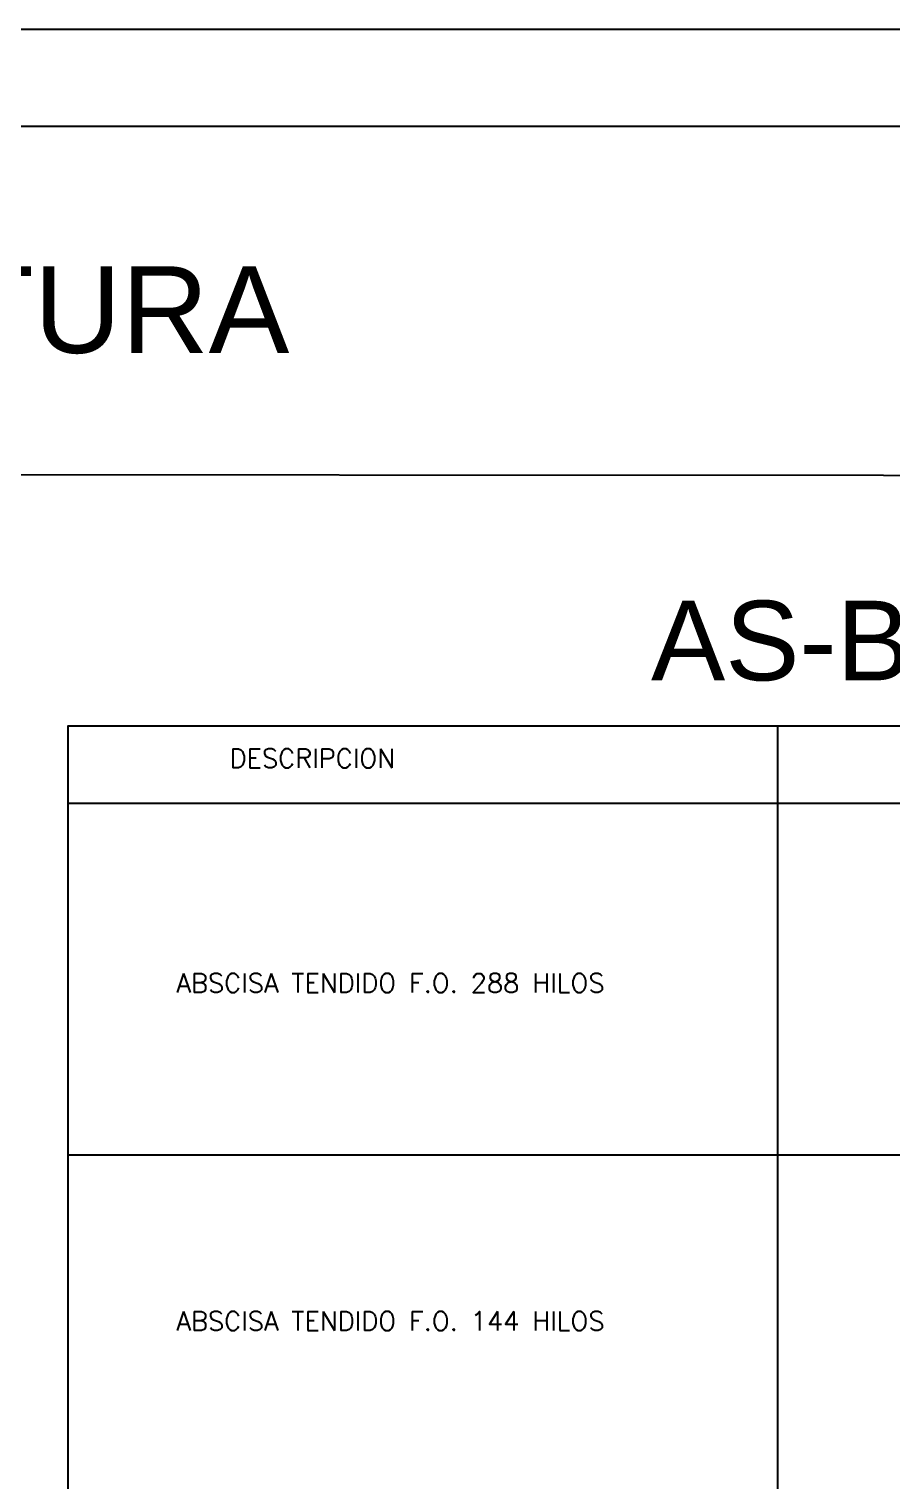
# Model space of a CAD drawing. Header units: inches. Extents: x -75.59 to -67.86, y 4.63 to 13.89.
# Drawn here: x -75.586614 to -75.586386, y 6.2717774 to 6.272161 of the extents above; entities that cross this region are included whole.
import ezdxf

# ---------------------------------------------------------------- set-up
doc = ezdxf.new("R2010")
doc.units = ezdxf.units.IN
doc.header["$MEASUREMENT"] = 0
doc.layers.add('ROTULO', color=250, linetype='Continuous')
doc.styles.add('romans', font='romans.shx', dxfattribs={"height": 0.5})
doc.styles.get("Standard").update_dxf_attribs({"font": 'arial.ttf'})

msp = doc.modelspace()

# ---------------------------------------------------------------- linework, layer by layer
at = {"color": 2}
for points in [[(-75.58785206834115, 6.272161042714104), (-75.58607494615559, 6.272161042714104), (-75.58607250980118, 6.27069748740523), (-75.58784963198674, 6.27069748740523)], [(-75.58782636519187, 6.272135339564827), (-75.58610064930532, 6.272135339564827), (-75.58610064930532, 6.270729151583386), (-75.58782636519187, 6.270729151583386)]]:
    msp.add_lwpolyline(points, close=True, dxfattribs=at)
msp.add_lwpolyline([(-75.58610064930532, 6.272042922739545), (-75.58782636519187, 6.272043986128709)], dxfattribs=at)
msp.add_lwpolyline([(-75.58612313371582, 6.271976868030088), (-75.58660378980225, 6.271976868030088), (-75.58660378980225, 6.271308722632221), (-75.58612313371582, 6.271308722632221)], close=True)
for points in [[(-75.58641617359903, 6.271308722632221), (-75.58641617359903, 6.271976868030088)], [(-75.58660378980225, 6.271956452136402), (-75.58612313371582, 6.271956452136402)], [(-75.58660378980225, 6.271863554226621), (-75.58612313371582, 6.271863554226621)]]:
    msp.add_lwpolyline(points)

# ---------------------------------------------------------------- texts
msp.add_text('AS-BUILT', height=2.10536696556808e-05, rotation=0.001263332142139493).set_placement((-75.58644968387003, 6.271988937384031))
at = {"color": 2, "insert": (-75.58728774224863, 6.272098336883155), "char_height": 2.288818359375001e-05, "attachment_point": 1}
msp.add_mtext_dynamic_manual_height_columns('{\\C256;CONVENCIONES DE RED E INFRAESTRUCTURA}', width=0.0008127231213270749, gutter_width=7.62939453125e-06, heights=[0], dxfattribs=at)
at = {"layer": 'ROTULO', "color": 0, "style": 'romans'}
for s, p in [('DESCRIPCION', (-75.58656104533388, 6.271965814625383)), ('ABSCISA TENDIDO F.O. 288 HILOS', (-75.5865751019251, 6.271906459332905)), ('ABSCISA TENDIDO F.O. 144 HILOS', (-75.5865751019251, 6.271817144333846))]:
    msp.add_text(s, height=5e-06, dxfattribs=at).set_placement(p)

doc.saveas('drawing.dxf')
